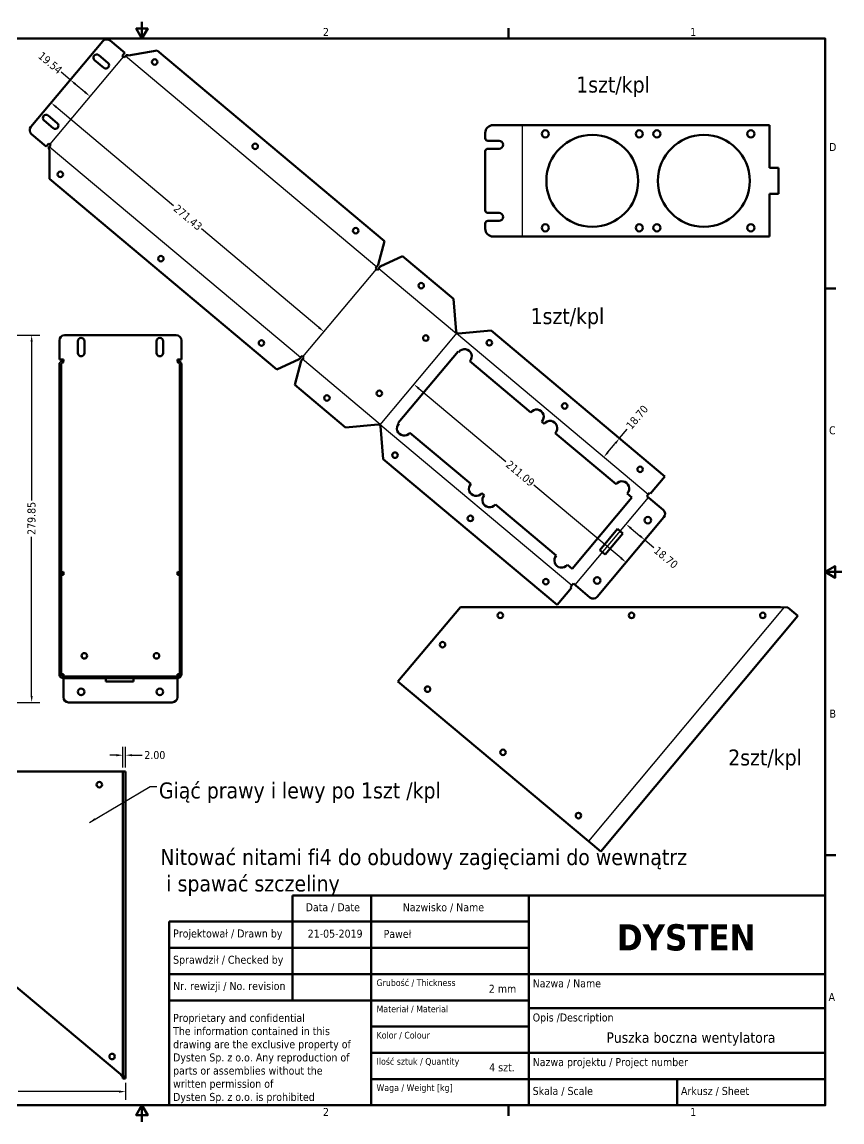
# Model space of a CAD drawing. Header units: millimetres. Extents: x 25 to 1092, y 13 to 851.
# Drawn here: x 467 to 1092, y 13 to 851 of the extents above; entities that cross this region are included whole.
import ezdxf
from ezdxf.enums import TextEntityAlignment as Align

# ---------------------------------------------------------------- set-up
doc = ezdxf.new("R2010")
doc.units = ezdxf.units.MM
doc.header["$LTSCALE"] = 2
for name, color, linetype, lineweight in [('Linia środkowa zgięcia (ANSI)', 7, 'Continuous', 25), ('Obramowanie (ANSI)', 7, 'Continuous', 70), ('Symbol (ANSI)', 7, 'Continuous', 25), ('Tytuł (ANSI)', 7, 'Continuous', 50), ('Ukryty (ANSI)', 7, 'Continuous', 35), ('Widoczne (ANSI)', 7, 'Continuous', 50), ('Wymiar (ANSI)', 7, 'Continuous', 25)]:
    doc.layers.add(name, color=color, linetype=linetype, lineweight=lineweight)
doc.styles.add('Styl tekstu42', font='tahoma.ttf')
doc.styles.add('Tekst notatki (ANSI)', font='tahoma.ttf')
doc.dimstyles.new('Domyślne - mm (ANSI)', dxfattribs={"dimscale": 2, "dimtxt": 3.048, "dimasz": 2.5, "dimexe": 3.175, "dimexo": 1.6002, "dimgap": 0.8, "dimtad": 0, "dimtoh": 1, "dimrnd": 1e-08, "dimzin": 4, "dimdsep": 46, "dimtxsty": 'Tekst notatki (ANSI)', "dimcen": 0.09, "dimdle": 10, "dimclrd": 256, "dimclre": 256, "dimclrt": 256, "dimadec": 1, "dimazin": 1, "dimtfac": 1, "dimtofl": 0, "dimtmove": 0, "dimatfit": 3, "dimfxl": 1, "dimtolj": 1, "dimtzin": 4, "dimlwd": -1, "dimlwe": -1, "dimarcsym": 0})
doc.dimstyles.new('Domyślne - mm (ANSI)$7', dxfattribs={"dimscale": 2, "dimtxt": 3.048, "dimasz": 2.5, "dimexe": 3.175, "dimexo": 1.6002, "dimgap": 0.8, "dimtad": 0, "dimtoh": 1, "dimrnd": 1e-08, "dimzin": 4, "dimdsep": 46, "dimtxsty": 'Tekst notatki (ANSI)', "dimcen": 0.09, "dimdle": 10, "dimclrd": 256, "dimclre": 256, "dimclrt": 256, "dimadec": 1, "dimazin": 1, "dimtfac": 1, "dimtofl": 0, "dimtmove": 0, "dimatfit": 3, "dimfxl": 1, "dimtolj": 1, "dimtzin": 4, "dimlwd": -1, "dimlwe": -1, "dimarcsym": 0})

# ---------------------------------------------------------------- blocks, each defined once
blk = doc.blocks.new('Ramki Default Border')
at = {"layer": 'Obramowanie (ANSI)'}
for p, q in [((419.1, 419.1), (419.1, 423.16)), ((539.75, 323.85), (543.81, 323.85)), ((539.75, 107.95), (543.81, 107.95)), ((419.1, 12.7), (419.1, 8.64))]:
    blk.add_line(p, q, dxfattribs=at)
at = {"layer": 'Obramowanie (ANSI)', "flags": 128}
for points in [[(279.4, 425.45), (279.4, 419.1), (277.2, 422.91), (281.6, 422.91), (279.4, 419.1)], [(19.05, 12.7), (19.05, 419.1), (539.75, 419.1), (539.75, 12.7), (19.05, 12.7)], [(546.1, 215.9), (539.75, 215.9), (543.56, 218.1), (543.56, 213.7), (539.75, 215.9)], [(279.4, 6.35), (279.4, 12.7), (277.2, 8.89), (281.6, 8.89), (279.4, 12.7)]]:
    blk.add_lwpolyline(points, dxfattribs=at)
at = {"layer": 'Obramowanie (ANSI)', "char_height": 3.05, "attachment_point": 7, "style": 'Tekst notatki (ANSI)'}
for s, insert in [('2', (348.33, 420.12)), ('1', (488.26, 420.12)), ('D', (541.17, 376.3)), ('C', (541.17, 268.3)), ('B', (541.36, 160.4)), ('A', (540.99, 52.45)), ('2', (348.33, 8.64)), ('1', (488.26, 8.64))]:
    blk.add_mtext(s, dxfattribs=dict(at, insert=insert))
blk = doc.blocks.new('Tabelki rysunkowe Tabelka new')
at = {"layer": 'Tytuł (ANSI)'}
for p, q in [((529, 115), (326, 115)), ((326, 115), (326, 109)), ((356, 115), (356, 35)), ((416, 115), (416, 35)), ((529, 115), (529, 35)), ((326, 109), (326, 75)), ((279, 35), (279, 105)), ((279, 105), (356, 105)), ((356, 105), (416, 105)), ((356, 95), (279, 95)), ((356, 95), (416, 95)), ((356, 85), (279, 85)), ((356, 85), (416, 85)), ((416, 85), (529, 85)), ((356, 75), (279, 75)), ((356, 75), (416, 75)), ((416, 72), (529, 72)), ((356, 65), (416, 65)), ((356, 55), (416, 55)), ((416, 55), (529, 55)), ((356, 45), (416, 45)), ((416, 45), (529, 45)), ((472.5, 45), (472.5, 35)), ((529, 35), (279, 35))]:
    blk.add_line(p, q, dxfattribs=at)
at = {"layer": 'Tytuł (ANSI)', "style": 'Tekst notatki (ANSI)'}
for s, insert, char_height, attachment_point in [('Data / Date', (331, 112), 3.048, 1), ('Nazwisko / Name', (368, 112), 3.048, 1), ('Projektował / Drawn by', (280.5, 102), 3.048, 1), ('\\fTahoma|b1|i0;\\H10.0000;DYSTEN', (476, 104), 10, 2), ('Sprawdził / Checked by', (280.5, 92), 3.048, 1), ('Nr. rewizji / No. revision', (280.5, 82), 3.048, 1), ('\\fTahoma|b0|i0;\\H2.5400;Grubość / Thickness', (358, 83), 2.54, 1), ('Nazwa / Name', (417.5, 83), 3.048, 1), ('\\fTahoma|b0|i0;\\H2.5400;Materiał / Material', (358, 73), 2.54, 1), ('Opis /Description ', (417.5, 70), 3.048, 1), ('\\fTahoma|b0|i0;\\H2.5400;Kolor / Colour', (358, 63), 2.54, 1), ('\\fTahoma|b0|i0;\\H2.5400;Ilość sztuk / Quantity', (358, 53), 2.54, 1), ('Nazwa projektu / Project number', (417.5, 53), 3.048, 1), ('\\fTahoma|b0|i0;\\H2.5400;Waga / Weight [kg]', (358, 43), 2.54, 1), ('Skala / Scale', (417.5, 42), 3.048, 1), ('Arkusz / Sheet', (474, 42), 3.048, 1)]:
    blk.add_mtext(s, dxfattribs=dict(at, insert=insert, char_height=char_height, attachment_point=attachment_point))
at = {"layer": 'Tytuł (ANSI)', "insert": (280.5, 69.84), "char_height": 3.048, "attachment_point": 1, "line_spacing_factor": 0.987884, "style": 'Tekst notatki (ANSI)'}
blk.add_mtext('Proprietary and confidential\\PThe information contained in this\\Pdrawing are the exclusive property of\\PDysten Sp. z o.o. Any reproduction of\\Pparts or assemblies without the\\Pwritten permission of\\PDysten Sp. z o.o. is prohibited', dxfattribs=at)
at = {"layer": 'Tytuł (ANSI)'}
for tag, p, height, style in [('Data_001', (331.78, 98.89), 3.05, 'Tekst notatki (ANSI)'), ('Projektował_001', (360.69, 98.81), 3.05, 'Tekst notatki (ANSI)'), ('Grubość_materiału_001', (400.78, 77.89), 3.05, 'Tekst notatki (ANSI)'), ('Nazwa_części_001', (445.59, 58.82), 4, 'Styl tekstu42'), ('Ilość_sztuk_001', (400.92, 47.95), 3.05, 'Tekst notatki (ANSI)')]:
    blk.add_attdef(tag, p, '', height=height, dxfattribs=dict(at, style=style))
at = {"layer": 'Tytuł (ANSI)', "style": 'Tekst notatki (ANSI)'}
for tag, p in [('kiedy_sprawdził', (332, 92)), ('Kto_zatwierdził', (361, 92)), ('Nr_części', (465.47, 80.14)), ('Materiał', (371, 69)), ('RAL', (395.29, 61)), ('Nr_projektu', (499.73, 51)), ('Waga', (401, 41))]:
    blk.add_attdef(tag, text='', height=3.05, dxfattribs=at).set_placement(p, align=Align.TOP_LEFT)
blk = doc.blocks.new('*D8')
at = {"layer": 'Defpoints', "color": 0, "transparency": 16777216}
for p in [(504.17, 806.83), (519.14, 794.27), (519.14, 794.27)]:
    blk.add_point(p, dxfattribs=at)
at = {"layer": 'Wymiar (ANSI)', "transparency": 16777216}
for p, q in [((504.17, 806.83), (497.3, 812.6)), ((515.31, 797.48), (508, 803.61))]:
    blk.add_line(p, q, dxfattribs=at)
for points in [[(508.54, 804.25), (507.47, 802.98), (504.17, 806.83)], [(515.85, 798.12), (514.78, 796.84), (519.14, 794.27)]]:
    blk.add_solid(points, dxfattribs=at)
at = {"layer": 'Wymiar (ANSI)', "transparency": 16777216, "insert": (483.01, 828.73), "char_height": 6.096, "attachment_point": 1, "rotation": 320, "style": 'Tekst notatki (ANSI)'}
blk.add_mtext('\\A1;19.54', dxfattribs=at)
blk = doc.blocks.new('*D9')
at = {"layer": 'Defpoints', "color": 0, "transparency": 16777216}
for p in [(489.52, 789.36), (697.45, 614.89), (697.45, 614.89)]:
    blk.add_point(p, dxfattribs=at)
at = {"layer": 'Wymiar (ANSI)', "transparency": 16777216}
for p, q in [((493.35, 786.15), (582.87, 711.03)), ((693.62, 618.1), (604.09, 693.22))]:
    blk.add_line(p, q, dxfattribs=at)
for points in [[(493.88, 786.79), (492.81, 785.51), (489.52, 789.36)], [(694.15, 618.74), (693.08, 617.47), (697.45, 614.89)]]:
    blk.add_solid(points, dxfattribs=at)
at = {"layer": 'Wymiar (ANSI)', "transparency": 16777216, "insert": (586.14, 712.43), "char_height": 6.096, "attachment_point": 1, "rotation": 320, "style": 'Tekst notatki (ANSI)'}
blk.add_mtext('\\A1;271.43', dxfattribs=at)
blk = doc.blocks.new('*D10')
at = {"layer": 'Defpoints', "color": 0, "transparency": 16777216}
for p in [(927.66, 468.22), (927.66, 468.22), (941.99, 456.21)]:
    blk.add_point(p, dxfattribs=at)
at = {"layer": 'Wymiar (ANSI)', "transparency": 16777216}
for p, q in [((931.5, 465.01), (938.16, 459.42)), ((941.99, 456.21), (948.91, 450.4))]:
    blk.add_line(p, q, dxfattribs=at)
for points in [[(932.03, 465.65), (930.96, 464.37), (927.66, 468.22)], [(938.69, 460.06), (937.62, 458.78), (941.99, 456.21)]]:
    blk.add_solid(points, dxfattribs=at)
at = {"layer": 'Wymiar (ANSI)', "transparency": 16777216, "insert": (952.18, 451.81), "char_height": 6.096, "attachment_point": 1, "rotation": 320, "style": 'Tekst notatki (ANSI)'}
blk.add_mtext('\\A1;18.70', dxfattribs=at)
blk = doc.blocks.new('*D11')
at = {"layer": 'Defpoints', "color": 0, "transparency": 16777216}
for p in [(765.95, 574.81), (765.95, 574.81), (927.66, 439.13)]:
    blk.add_point(p, dxfattribs=at)
at = {"layer": 'Wymiar (ANSI)', "transparency": 16777216}
for p, q in [((769.78, 571.6), (836.15, 515.92)), ((923.83, 442.34), (857.46, 498.03))]:
    blk.add_line(p, q, dxfattribs=at)
for points in [[(770.32, 572.24), (769.25, 570.96), (765.95, 574.81)], [(924.36, 442.98), (923.29, 441.7), (927.66, 439.13)]]:
    blk.add_solid(points, dxfattribs=at)
at = {"layer": 'Wymiar (ANSI)', "transparency": 16777216, "insert": (839.41, 517.32), "char_height": 6.096, "attachment_point": 1, "rotation": 320, "style": 'Tekst notatki (ANSI)'}
blk.add_mtext('\\A1;211.09', dxfattribs=at)
blk = doc.blocks.new('*D12')
at = {"layer": 'Defpoints', "color": 0, "transparency": 16777216}
for p in [(922.69, 533.66), (910.67, 519.34), (910.67, 519.34)]:
    blk.add_point(p, dxfattribs=at)
at = {"layer": 'Wymiar (ANSI)', "transparency": 16777216}
for p, q in [((922.69, 533.66), (928.5, 540.58)), ((913.88, 523.17), (919.47, 529.83))]:
    blk.add_line(p, q, dxfattribs=at)
for points in [[(918.84, 530.36), (920.11, 529.29), (922.69, 533.66)], [(913.25, 523.7), (914.52, 522.63), (910.67, 519.34)]]:
    blk.add_solid(points, dxfattribs=at)
at = {"layer": 'Wymiar (ANSI)', "transparency": 16777216, "insert": (927.08, 543.85), "char_height": 6.096, "attachment_point": 1, "rotation": 50, "style": 'Tekst notatki (ANSI)'}
blk.add_mtext('\\A1;18.70', dxfattribs=at)
blk = doc.blocks.new('*D17')
at = {"layer": 'Defpoints', "color": 0, "transparency": 16777216}
for p in [(431.47, 612.27), (474.72, 612.27), (431.85, 332.43)]:
    blk.add_point(p, dxfattribs=at)
at = {"layer": 'Wymiar (ANSI)', "transparency": 16777216}
for p, q in [((434.67, 612.27), (481.07, 612.27)), ((474.72, 607.27), (474.72, 486.22)), ((474.72, 337.43), (474.72, 458.48)), ((435.05, 332.43), (481.07, 332.43))]:
    blk.add_line(p, q, dxfattribs=at)
for points in [[(473.88, 607.27), (475.55, 607.27), (474.72, 612.27)], [(473.88, 337.43), (475.55, 337.43), (474.72, 332.43)]]:
    blk.add_solid(points, dxfattribs=at)
at = {"layer": 'Wymiar (ANSI)', "transparency": 16777216, "insert": (471.53, 460.08), "char_height": 6.096, "attachment_point": 1, "rotation": 90, "style": 'Tekst notatki (ANSI)'}
blk.add_mtext('\\A1;279.85', dxfattribs=at)
blk = doc.blocks.new('*D19')
at = {"layer": 'Defpoints', "color": 0, "transparency": 16777216}
for p in [(355.3, 205.73), (546.3, 45.73), (546.3, 35.86)]:
    blk.add_point(p, dxfattribs=at)
at = {"layer": 'Wymiar (ANSI)', "transparency": 16777216}
for p, q in [((355.3, 202.53), (355.3, 29.51)), ((546.3, 42.53), (546.3, 29.51)), ((360.3, 35.86), (437.12, 35.86)), ((541.3, 35.86), (464.48, 35.86))]:
    blk.add_line(p, q, dxfattribs=at)
for points in [[(360.3, 36.69), (360.3, 35.02), (355.3, 35.86)], [(541.3, 36.69), (541.3, 35.02), (546.3, 35.86)]]:
    blk.add_solid(points, dxfattribs=at)
at = {"layer": 'Wymiar (ANSI)', "transparency": 16777216, "insert": (438.72, 39.03), "char_height": 6.096, "attachment_point": 1, "style": 'Tekst notatki (ANSI)'}
blk.add_mtext('\\A1;191.00', dxfattribs=at)
blk = doc.blocks.new('*D20')
at = {"layer": 'Defpoints', "color": 0, "transparency": 16777216}
for p in [(544.3, 292.2), (544.3, 279.73), (546.3, 279.73)]:
    blk.add_point(p, dxfattribs=at)
at = {"layer": 'Wymiar (ANSI)', "transparency": 16777216}
for p, q in [((544.3, 282.93), (544.3, 298.55)), ((546.3, 282.93), (546.3, 298.55)), ((539.3, 292.2), (534.3, 292.2)), ((551.3, 292.2), (558.96, 292.2))]:
    blk.add_line(p, q, dxfattribs=at)
for points in [[(539.3, 293.03), (539.3, 291.36), (544.3, 292.2)], [(551.3, 293.03), (551.3, 291.36), (546.3, 292.2)]]:
    blk.add_solid(points, dxfattribs=at)
at = {"layer": 'Wymiar (ANSI)', "transparency": 16777216, "insert": (560.56, 295.37), "char_height": 6.096, "attachment_point": 1, "style": 'Tekst notatki (ANSI)'}
blk.add_mtext('\\A1;2.00', dxfattribs=at)

msp = doc.modelspace()

# ---------------------------------------------------------------- linework, layer by layer
at = {"layer": 'Linia środkowa zgięcia (ANSI)'}
for p, q in [((544.446, 824.419), (488.524, 757.773)), ((546.259, 825.113), (737.75, 664.433)), ((848.67, 687.368), (848.67, 772.368)), ((679.647, 595.188), (488.155, 755.868)), ((681.48, 595.864), (737.403, 662.509)), ((739.236, 663.185), (798.429, 613.517)), ((798.783, 613.939), (739.971, 543.85)), ((944.511, 490.94), (798.429, 613.517)), ((740.325, 544.272), (681.133, 593.94)), ((740.325, 544.272), (886.407, 421.695)), ((888.797, 421.904), (944.72, 488.55)), ((1048.141, 404.891), (898.952, 226.797))]:
    msp.add_line(p, q, dxfattribs=at)
at = {"layer": 'Ukryty (ANSI)'}
for p, q in [((497.359, 589.226), (495.859, 589.226)), ((497.359, 589.226), (497.359, 429.564)), ((498.859, 592.525), (498.859, 591.72)), ((498.859, 591.343), (498.859, 591.72)), ((585.859, 592.525), (585.859, 591.72)), ((585.859, 591.72), (585.859, 591.343)), ((588.859, 589.226), (587.359, 589.226)), ((587.359, 429.564), (587.359, 589.226)), ((497.359, 572.576), (495.859, 572.576)), ((588.859, 572.576), (587.359, 572.576)), ((497.359, 568.376), (495.859, 568.376)), ((495.859, 567.034), (497.359, 567.034)), ((588.859, 568.376), (587.359, 568.376)), ((587.359, 567.034), (588.859, 567.034)), ((497.359, 508.298), (495.859, 508.298)), ((497.359, 504.098), (495.859, 504.098)), ((588.859, 508.298), (587.359, 508.298)), ((588.859, 504.098), (587.359, 504.098)), ((497.359, 444.019), (495.859, 444.019)), ((497.359, 439.819), (495.859, 439.819)), ((588.859, 444.019), (587.359, 444.019)), ((588.859, 439.819), (587.359, 439.819)), ((495.859, 429.473), (497.359, 429.473)), ((497.359, 429.473), (497.359, 429.51)), ((497.359, 429.473), (497.359, 353.998)), ((587.359, 429.473), (587.359, 429.51)), ((588.859, 429.473), (587.359, 429.473)), ((587.359, 353.998), (587.359, 429.473)), ((495.859, 421.636), (497.359, 421.636)), ((495.859, 421.546), (497.359, 421.546)), ((588.859, 421.636), (587.359, 421.636)), ((588.859, 421.546), (587.359, 421.546)), ((497.359, 398.372), (495.859, 398.372)), ((497.359, 394.172), (495.859, 394.172)), ((588.859, 398.372), (587.359, 398.372)), ((588.859, 394.172), (587.359, 394.172)), ((495.859, 370.998), (497.359, 370.998)), ((495.859, 370.927), (497.359, 370.927)), ((588.859, 370.998), (587.359, 370.998)), ((588.859, 370.927), (587.359, 370.927)), ((497.359, 365.027), (495.859, 365.027)), ((497.359, 360.827), (495.859, 360.827)), ((588.859, 365.027), (587.359, 365.027)), ((588.859, 360.827), (587.359, 360.827)), ((495.859, 353.998), (497.359, 353.998)), ((497.359, 353.998), (497.359, 353.951)), ((498.859, 352.427), (585.859, 352.427)), ((501.059, 352.427), (501.059, 350.927)), ((506.859, 350.927), (506.859, 352.427)), ((531.359, 352.427), (531.359, 350.927)), ((552.359, 350.927), (552.359, 352.427)), ((577.859, 350.927), (577.859, 352.427)), ((583.659, 352.427), (583.659, 350.927)), ((587.359, 353.998), (587.359, 353.951)), ((588.859, 353.998), (587.359, 353.998))]:
    msp.add_line(p, q, dxfattribs=at)
for points in [[(546.418, 824.979), (545.974, 824.653), (545.566, 824.208), (545.207, 823.781)], [(489.285, 757.135), (488.927, 756.708), (488.559, 756.228), (488.315, 755.734)]]:
    msp.add_open_spline(points, degree=3, dxfattribs=at)
for points, knots in [([(548.541, 825.413), (548.103, 825.588), (547.566, 825.575), (547.002, 825.323), (546.793, 825.23), (546.603, 825.115), (546.418, 824.979)], [1.05775608, 1.05775608, 1.05775608, 1.05775608, 1.18813187, 1.18813187, 1.18813187, 1.23647691, 1.23647691, 1.23647691, 1.23647691]), ([(488.315, 755.734), (488.11, 755.32), (487.994, 754.855), (488.004, 754.463), (488.013, 754.135), (488.101, 753.819), (488.256, 753.569)], [1.46875649, 1.46875649, 1.46875649, 1.46875649, 1.56612428, 1.56612428, 1.56612428, 1.64747732, 1.64747732, 1.64747732, 1.64747732]), ([(498.859, 591.343), (498.631, 591.343), (498.392, 591.293), (497.974, 591.088), (497.795, 590.929), (497.551, 590.562), (497.464, 590.317), (497.379, 589.888), (497.365, 589.656), (497.36, 589.37), (497.359, 589.296), (497.359, 589.226)], [1.3526167, 1.3526167, 1.3526167, 1.3526167, 1.42114765, 1.42114765, 1.48967861, 1.48967861, 1.55465854, 1.55465854, 1.62271471, 1.62271471, 1.64747732, 1.64747732, 1.64747732, 1.64747732]), ([(587.359, 589.226), (587.359, 589.296), (587.359, 589.37), (587.353, 589.656), (587.339, 589.888), (587.254, 590.317), (587.167, 590.562), (586.923, 590.929), (586.745, 591.088), (586.327, 591.293), (586.088, 591.343), (585.859, 591.343)], [1.05775608, 1.05775608, 1.05775608, 1.05775608, 1.08251869, 1.08251869, 1.15057486, 1.15057486, 1.2155548, 1.2155548, 1.28408575, 1.28408575, 1.3526167, 1.3526167, 1.3526167, 1.3526167]), ([(497.359, 429.473), (497.359, 429.487), (497.771, 429.502), (498.344, 429.516), (498.509, 429.52), (498.684, 429.524), (498.859, 429.528)], [-1, -1, -1, -1, -0.2229997, -0.2229997, -0.2229997, 0, 0, 0, 0]), ([(587.359, 429.473), (587.359, 429.487), (586.947, 429.502), (586.374, 429.516), (586.209, 429.52), (586.034, 429.524), (585.859, 429.528)], [-1, -1, -1, -1, -0.2229997, -0.2229997, -0.2229997, 0, 0, 0, 0]), ([(497.359, 353.998), (497.359, 353.979), (497.771, 353.961), (498.344, 353.943), (498.509, 353.938), (498.684, 353.932), (498.859, 353.927)], [-1, -1, -1, -1, -0.2229997, -0.2229997, -0.2229997, 0, 0, 0, 0]), ([(587.359, 353.998), (587.359, 353.979), (586.947, 353.961), (586.374, 353.943), (586.209, 353.938), (586.034, 353.932), (585.859, 353.927)], [-1, -1, -1, -1, -0.2229997, -0.2229997, -0.2229997, 0, 0, 0, 0]), ([(542.304, 49.084), (543.578, 48.405), (544.834, 47.726), (545.57, 47.047), (546.044, 46.609), (546.304, 46.171), (546.304, 45.733)], [0, 0, 0, 0, 0.9551001, 0.9551001, 0.9551001, 1.5707963, 1.5707963, 1.5707963, 1.5707963])]:
    msp.add_open_spline(points, degree=3, knots=knots, dxfattribs=at)
at = {"layer": 'Widoczne (ANSI)'}
for p, q in [((474.195, 771.102), (528.832, 836.216)), ((534.467, 836.709), (545.653, 827.323)), ((529.609, 815.982), (522.715, 821.767)), ((525.929, 825.598), (532.823, 819.813)), ((543.724, 825.025), (545.653, 827.323)), ((545.168, 823.814), (543.724, 825.025)), ((545.168, 823.814), (546.367, 825.242)), ((570.396, 829.266), (548.541, 825.413)), ((743.674, 683.868), (570.396, 829.266)), ((487.362, 779.635), (494.256, 773.85)), ((491.042, 770.02), (484.148, 775.805)), ((1036.932, 772.368), (826.409, 772.368)), ((1036.932, 739.868), (1036.932, 772.368)), ((485.873, 756.081), (474.688, 765.467)), ((820.409, 766.368), (820.409, 762.368)), ((485.873, 756.081), (487.802, 758.379)), ((487.802, 758.379), (489.246, 757.168)), ((489.246, 757.168), (488.047, 755.739)), ((822.409, 760.368), (830.909, 760.368)), ((488.256, 753.569), (488.256, 731.377)), ((820.409, 752.368), (820.409, 707.368)), ((830.909, 754.368), (822.409, 754.368)), ((1043.932, 739.868), (1036.932, 739.868)), ((1043.932, 719.868), (1043.932, 739.868)), ((661.535, 585.978), (488.256, 731.377)), ((1036.932, 687.368), (1036.932, 719.868)), ((1036.932, 719.868), (1043.932, 719.868)), ((822.409, 705.368), (830.909, 705.368)), ((820.409, 697.368), (820.409, 693.368)), ((830.909, 699.368), (822.409, 699.368)), ((826.409, 687.368), (1036.932, 687.368)), ((738.82, 665.75), (743.674, 683.868)), ((740.348, 664.467), (757.348, 672.394)), ((757.348, 672.394), (796.07, 639.903)), ((736.681, 663.115), (738.82, 665.75)), ((736.681, 663.115), (738.125, 661.904)), ((738.125, 661.904), (740.348, 664.467)), ((798.252, 614.957), (796.07, 639.903)), ((499.859, 612.275), (584.859, 612.275)), ((799.878, 613.594), (824.823, 615.776)), ((824.823, 615.776), (957.295, 504.619)), ((495.859, 593.674), (495.859, 608.275)), ((509.859, 598.674), (509.859, 607.674)), ((514.859, 607.674), (514.859, 598.674)), ((569.859, 598.674), (569.859, 607.674)), ((574.859, 607.674), (574.859, 598.674)), ((588.859, 608.275), (588.859, 593.674)), ((680.758, 596.469), (678.535, 593.906)), ((682.202, 595.258), (680.064, 592.623)), ((682.202, 595.258), (680.758, 596.469)), ((753.986, 545.467), (799.624, 599.857)), ((799.624, 599.857), (800.166, 599.401)), ((495.859, 593.674), (498.859, 593.674)), ((495.859, 429.564), (495.859, 589.226)), ((498.859, 593.674), (498.859, 592.525)), ((585.859, 592.525), (585.859, 593.674)), ((585.859, 593.674), (588.859, 593.674)), ((588.859, 589.226), (588.859, 429.564)), ((678.535, 593.906), (661.535, 585.978)), ((680.064, 592.623), (675.209, 574.505)), ((808.58, 592.341), (855.015, 553.378)), ((713.931, 542.013), (675.209, 574.505)), ((754.528, 545.012), (753.986, 545.467)), ((863.429, 546.318), (865.28, 544.764)), ((738.876, 544.196), (713.931, 542.013)), ((740.501, 542.832), (742.684, 517.887)), ((809.377, 498.989), (762.942, 537.952)), ((873.694, 537.704), (920.129, 498.741)), ((742.684, 517.887), (875.155, 406.73)), ((946.367, 491.597), (957.295, 504.619)), ((819.642, 490.375), (817.791, 491.928)), ((932.15, 488.654), (886.512, 434.265)), ((928.543, 491.681), (932.15, 488.654)), ((943.42, 489.64), (945.601, 492.239)), ((943.42, 489.64), (955.978, 479.103)), ((945.601, 492.239), (946.367, 491.597)), ((874.491, 444.352), (828.056, 483.315)), ((956.471, 473.468), (905.691, 412.95)), ((907.622, 448.534), (921.121, 464.621)), ((925.252, 461.154), (911.753, 445.067)), ((921.121, 464.621), (925.252, 461.154)), ((911.753, 445.067), (907.622, 448.534)), ((886.512, 434.265), (882.905, 437.292)), ((495.859, 429.564), (495.859, 429.473)), ((495.859, 429.564), (497.359, 429.564)), ((495.859, 353.998), (495.859, 429.473)), ((497.359, 429.51), (497.359, 429.564)), ((498.859, 431.826), (498.859, 429.528)), ((585.859, 429.528), (585.859, 431.826)), ((587.359, 429.51), (587.359, 429.564)), ((588.859, 429.564), (587.359, 429.564)), ((588.859, 429.564), (588.859, 429.473)), ((588.859, 429.473), (588.859, 353.998)), ((875.155, 406.73), (886.083, 419.753)), ((885.317, 420.395), (887.498, 422.994)), ((886.083, 419.753), (885.317, 420.395)), ((900.055, 412.457), (887.498, 422.994)), ((753.869, 348.332), (801.389, 405.059)), ((1045.331, 405.059), (801.389, 405.059)), ((1045.331, 405.059), (1050.951, 404.723)), ((1050.951, 404.723), (1058.616, 398.301)), ((1058.616, 398.301), (908.352, 218.923)), ((495.859, 353.927), (495.859, 353.998)), ((495.859, 353.927), (497.359, 353.927)), ((497.359, 353.951), (497.359, 353.927)), ((498.859, 353.927), (498.859, 352.427)), ((498.859, 352.427), (498.859, 351.329)), ((585.859, 352.427), (585.859, 353.927)), ((585.859, 351.329), (585.859, 352.427)), ((587.359, 353.951), (587.359, 353.927)), ((588.859, 353.927), (587.359, 353.927)), ((588.859, 353.927), (588.859, 353.998)), ((498.859, 351.329), (498.859, 350.927)), ((585.859, 350.927), (498.859, 350.927)), ((498.859, 349.427), (498.859, 350.927)), ((498.859, 336.427), (498.859, 349.427)), ((531.359, 349.427), (531.359, 350.927)), ((531.359, 348.427), (531.359, 349.427)), ((552.359, 348.427), (531.359, 348.427)), ((552.359, 350.927), (552.359, 349.427)), ((552.359, 349.427), (552.359, 348.427)), ((585.859, 350.927), (585.859, 351.329)), ((585.859, 350.927), (585.859, 349.427)), ((585.859, 349.427), (585.859, 336.427)), ((908.352, 218.923), (753.869, 348.332)), ((581.859, 332.427), (502.859, 332.427)), ((355.304, 279.733), (542.304, 279.733)), ((544.304, 279.733), (542.304, 279.733)), ((544.304, 279.733), (546.304, 279.733)), ((544.304, 45.733), (544.304, 279.733)), ((546.304, 45.733), (546.304, 279.733)), ((355.304, 205.733), (542.304, 49.084)), ((544.304, 45.733), (546.304, 45.733))]:
    msp.add_line(p, q, dxfattribs=at)
for centre, radius in [((568.455, 820.451), 2.1), ((866.132, 765.668), 2.7), ((901.932, 729.868), 35), ((937.732, 765.668), 2.7), ((951.132, 765.668), 2.7), ((986.932, 729.868), 35), ((1022.732, 765.668), 2.7), ((645.059, 756.173), 2.1), ((496.6, 734.818), 2.1), ((866.132, 694.068), 2.7), ((937.732, 694.068), 2.7), ((951.132, 694.068), 2.7), ((1022.732, 694.068), 2.7), ((721.664, 691.894), 2.1), ((573.205, 670.54), 2.1), ((771.567, 650.02), 2.1), ((775.029, 610.05), 2.1), ((649.809, 606.261), 2.1), ((823.457, 606.479), 2.1), ((739.676, 567.918), 2.1), ((699.712, 564.387), 2.1), ((880.91, 558.27), 2.1), ((751.602, 520.847), 2.1), ((938.363, 510.061), 2.1), ((809.056, 472.637), 2.1), ((944.236, 471.333), 2.5), ((905.669, 425.37), 2.5), ((866.509, 424.428), 2.1), ((831.832, 398.733), 2.1), ((931.832, 398.733), 2.1), ((1031.832, 398.733), 2.1), ((787.839, 376.426), 2.1), ((514.859, 367.927), 2.1), ((569.859, 367.927), 2.1), ((776.389, 342.513), 2.1), ((512.359, 340.427), 2.5), ((572.359, 340.427), 2.5), ((833.882, 294.351), 2.1), ((526.304, 269.733), 2.1), ((891.375, 246.19), 2.1), ((536.019, 62.602), 2.1)]:
    msp.add_circle(centre, radius, dxfattribs=at)
for centre, radius, start, end in [((531.896, 833.644), 4, 50, 140), ((524.322, 823.683), 2.5, 50, 230), ((531.216, 817.897), 2.5, 230, 50), ((485.755, 777.72), 2.5, 50, 230), ((492.649, 771.935), 2.5, 230, 50), ((826.409, 766.368), 6, 90, 180), ((477.259, 768.531), 4, 140, 230), ((822.409, 762.368), 2, 180, 270), ((830.909, 757.368), 3, 270, 90), ((822.409, 752.368), 2, 90, 180), ((822.409, 707.368), 2, 180, 270), ((830.909, 702.368), 3, 270, 90), ((822.409, 697.368), 2, 90, 180), ((826.409, 693.368), 6, 180, 270), ((499.859, 608.275), 4, 90, 180), ((584.859, 608.275), 4, 0, 90), ((799.747, 615.088), 1.5, 185, 275), ((512.359, 607.674), 2.5, 0, 180), ((572.359, 607.674), 2.5, 0, 180), ((512.359, 598.674), 2.5, 180, 0), ((572.359, 598.674), 2.5, 180, 0), ((804.566, 596.101), 5.5, 316.873224, 143.126776), ((859.415, 550.078), 5.5, 316.873224, 143.126776), ((758.543, 541.252), 5.5, 136.873224, 323.126776), ((869.68, 541.464), 5.5, 316.873224, 143.126776), ((739.007, 542.701), 1.5, 5, 95), ((813.391, 495.229), 5.5, 136.873224, 323.126776), ((924.529, 495.441), 5.5, 316.873224, 143.126776), ((823.656, 486.615), 5.5, 136.873224, 323.126776), ((953.407, 476.039), 4, 320, 50), ((878.505, 440.592), 5.5, 136.873224, 323.126776), ((902.627, 415.522), 4, 230, 320), ((502.859, 336.427), 4, 180, 270), ((581.859, 336.427), 4, 270, 0)]:
    msp.add_arc(centre, radius, start, end, dxfattribs=at)
for centre, major_axis, start_param, end_param in [((498.859, 590.226), (-3, 0), 4.712389, 5.5755875), ((585.859, 590.226), (3, 0), 0.7075978, 1.5707963)]:
    msp.add_ellipse(centre, major_axis=major_axis, ratio=0.7660444, start_param=start_param, end_param=end_param, dxfattribs=at)
for points, knots in [([(546.367, 825.242), (546.555, 825.466), (546.837, 825.66), (547.167, 825.719), (547.461, 825.772), (547.816, 825.73), (548.152, 825.601), (548.281, 825.552), (548.414, 825.488), (548.541, 825.413)], [-0.88207344, -0.88207344, -0.88207344, -0.88207344, -0.76032048, -0.76032048, -0.76032048, -0.65221701, -0.65221701, -0.65221701, -0.61079437, -0.61079437, -0.61079437, -0.61079437]), ([(488.256, 753.569), (487.943, 753.933), (487.753, 754.353), (487.721, 754.745), (487.692, 755.098), (487.802, 755.412), (487.981, 755.655), (488.003, 755.685), (488.025, 755.712), (488.047, 755.739)], [0.61079437, 0.61079437, 0.61079437, 0.61079437, 0.74584523, 0.74584523, 0.74584523, 0.86746747, 0.86746747, 0.86746747, 0.88207344, 0.88207344, 0.88207344, 0.88207344]), ([(495.859, 589.226), (495.859, 589.25), (495.859, 589.274), (495.86, 589.449), (495.861, 589.615), (495.875, 589.934), (495.887, 590.113), (495.936, 590.473), (495.974, 590.652), (496.074, 590.982), (496.148, 591.156), (496.335, 591.466), (496.449, 591.601), (496.571, 591.712), (496.575, 591.716), (496.579, 591.72)], [0.61079437, 0.61079437, 0.61079437, 0.61079437, 0.6189893, 0.6189893, 0.66983785, 0.66983785, 0.72036429, 0.72036429, 0.77089073, 0.77089073, 0.82546708, 0.82546708, 0.88004344, 0.88004344, 0.88207344, 0.88207344, 0.88207344, 0.88207344]), ([(588.139, 591.72), (588.143, 591.716), (588.148, 591.712), (588.269, 591.601), (588.383, 591.466), (588.57, 591.156), (588.644, 590.982), (588.745, 590.652), (588.782, 590.473), (588.831, 590.113), (588.844, 589.934), (588.857, 589.615), (588.859, 589.449), (588.859, 589.274), (588.859, 589.25), (588.859, 589.226)], [-0.88207344, -0.88207344, -0.88207344, -0.88207344, -0.88004344, -0.88004344, -0.82546708, -0.82546708, -0.77089073, -0.77089073, -0.72036429, -0.72036429, -0.66983785, -0.66983785, -0.6189893, -0.6189893, -0.61079437, -0.61079437, -0.61079437, -0.61079437]), ([(498.859, 431.826), (497.833, 431.834), (496.825, 431.406), (496.293, 430.742), (496.011, 430.389), (495.859, 429.977), (495.859, 429.564)], [0, 0, 0, 0, 0.6533768, 0.6533768, 0.6533768, 1, 1, 1, 1]), ([(498.859, 429.528), (497.833, 429.516), (496.825, 429.504), (496.293, 429.492), (496.011, 429.486), (495.859, 429.479), (495.859, 429.473)], [0, 0, 0, 0, 0.6533768, 0.6533768, 0.6533768, 1, 1, 1, 1]), ([(497.359, 429.564), (497.359, 430.022), (497.771, 430.464), (498.344, 430.615), (498.509, 430.659), (498.684, 430.68), (498.859, 430.677)], [-1, -1, -1, -1, -0.22299966, -0.22299966, -0.22299966, 0, 0, 0, 0]), ([(585.859, 431.826), (586.885, 431.834), (587.894, 431.406), (588.425, 430.742), (588.707, 430.389), (588.859, 429.977), (588.859, 429.564)], [0, 0, 0, 0, 0.6533768, 0.6533768, 0.6533768, 1, 1, 1, 1]), ([(587.359, 429.564), (587.359, 430.022), (586.947, 430.464), (586.374, 430.615), (586.209, 430.659), (586.034, 430.68), (585.859, 430.677)], [-1, -1, -1, -1, -0.2229997, -0.2229997, -0.2229997, 0, 0, 0, 0]), ([(585.859, 429.528), (586.885, 429.516), (587.894, 429.504), (588.425, 429.492), (588.707, 429.486), (588.859, 429.479), (588.859, 429.473)], [0, 0, 0, 0, 0.6533768, 0.6533768, 0.6533768, 1, 1, 1, 1]), ([(498.859, 353.927), (497.833, 353.942), (496.825, 353.958), (496.293, 353.973), (496.011, 353.981), (495.859, 353.99), (495.859, 353.998)], [0, 0, 0, 0, 0.6533768, 0.6533768, 0.6533768, 1, 1, 1, 1]), ([(497.359, 351.329), (496.924, 351.58), (496.553, 351.943), (496.293, 352.373), (496.011, 352.839), (495.859, 353.383), (495.859, 353.927)], [0.33333333, 0.33333333, 0.33333333, 0.33333333, 0.6533768, 0.6533768, 0.6533768, 1, 1, 1, 1]), ([(497.359, 353.927), (497.359, 353.317), (497.771, 352.728), (498.344, 352.518), (498.509, 352.458), (498.684, 352.427), (498.859, 352.427)], [-1, -1, -1, -1, -0.2229997, -0.2229997, -0.2229997, 0, 0, 0, 0]), ([(585.859, 353.927), (586.885, 353.942), (587.894, 353.958), (588.425, 353.973), (588.707, 353.981), (588.859, 353.99), (588.859, 353.998)], [0, 0, 0, 0, 0.6533768, 0.6533768, 0.6533768, 1, 1, 1, 1]), ([(587.359, 353.927), (587.359, 353.317), (586.947, 352.728), (586.374, 352.518), (586.209, 352.458), (586.034, 352.427), (585.859, 352.427)], [-1, -1, -1, -1, -0.2229997, -0.2229997, -0.2229997, 0, 0, 0, 0]), ([(587.359, 351.329), (587.794, 351.58), (588.165, 351.943), (588.425, 352.373), (588.707, 352.839), (588.859, 353.383), (588.859, 353.927)], [0.33333333, 0.33333333, 0.33333333, 0.33333333, 0.6533768, 0.6533768, 0.6533768, 1, 1, 1, 1]), ([(542.304, 49.084), (543.061, 48.276), (543.799, 47.469), (544.118, 46.661), (544.24, 46.352), (544.304, 46.043), (544.304, 45.733)], [0, 0, 0, 0, 1.1358119, 1.1358119, 1.1358119, 1.5707963, 1.5707963, 1.5707963, 1.5707963])]:
    msp.add_open_spline(points, degree=3, knots=knots, dxfattribs=at)
for points in [[(498.859, 350.927), (498.336, 350.927), (497.812, 351.067), (497.359, 351.329)], [(585.859, 350.927), (586.383, 350.927), (586.906, 351.067), (587.359, 351.329)]]:
    msp.add_open_spline(points, degree=3, dxfattribs=at)

# ---------------------------------------------------------------- block references
at = {"xscale": 2, "yscale": 2, "zscale": 2}
msp.add_blockref('Ramki Default Border', (0, 0), dxfattribs=at)
msp.add_blockref('Tabelki rysunkowe Tabelka new', (21.5, -44.6), dxfattribs=at).add_auto_attribs({'Projektował_001': 'Paweł', 'Data_001': '21-05-2019', 'Grubość_materiału_001': '2 mm', 'Ilość_sztuk_001': '4 szt.', 'Nazwa_części_001': 'Puszka boczna wentylatora'})

# ---------------------------------------------------------------- texts
at = {"layer": 'Symbol (ANSI)', "char_height": 12.2, "attachment_point": 1, "style": 'Tekst notatki (ANSI)'}
for s, insert, width in [('\\fTahoma|b0|i0;\\H12.2000;1szt/kpl', (889.643, 809.346), 57.58914), ('\\fTahoma|b0|i0;\\H12.2000;1szt/kpl', (854.889, 632.874), 57.58914), ('\\fTahoma|b0|i0;\\H12.2000;2szt/kpl', (1005.482, 296.559), 57.58914), ('\\fTahoma|b0|i0;\\H12.2000;Giąć prawy i lewy po 1szt /kpl', (571.715, 271.444), 221.23129)]:
    msp.add_mtext(s, dxfattribs=dict(at, insert=insert, width=width))
at = {"layer": 'Symbol (ANSI)', "insert": (572.774, 220.658), "char_height": 12.2, "width": 410.48946, "attachment_point": 1, "line_spacing_factor": 0.987884, "style": 'Tekst notatki (ANSI)'}
msp.add_mtext('\\fTahoma|b0|i0;\\H12.2000;Nitować nitami fi4 do obudowy zagięciami do wewnątrz\\P\\fTahoma|b0|i0;\\H12.2000; i spawać szczeliny', dxfattribs=at)

# ---------------------------------------------------------------- dimensions: what is measured, and where the dimension line sits
at = {"layer": 'Wymiar (ANSI)'}
for base, p1, p2, angle, override, picture, middle in [((519.144, 794.266), (504.173, 806.828), (519.144, 794.266), 320, {"dimgap": 0.8, "dimtoh": 0, "dimdec": 2, "dimse1": 1, "dimse2": 1, "dimtol": 0, "dimlim": 0, "dimtp": 0, "dimtm": 0, "dimtdec": 2, "dimatfit": 2}, '*D8', (488.525, 819.959)), ((697.445, 614.89), (489.517, 789.362), (697.445, 614.89), 320, {"dimgap": 0.8, "dimtoh": 0, "dimdec": 2, "dimse1": 1, "dimse2": 1, "dimtol": 0, "dimlim": 0, "dimtp": 0, "dimtm": 0, "dimtdec": 2, "dimatfit": 1}, '*D9', (593.481, 702.126)), ((474.716, 612.275), (431.845, 332.427), (431.466, 612.275), 90, {"dimgap": 0.8, "dimtoh": 0, "dimdec": 2, "dimtol": 0, "dimlim": 0, "dimtp": 0, "dimtm": 0, "dimtdec": 2, "dimatfit": 1}, '*D17', (474.716, 472.351)), ((765.953, 574.815), (927.657, 439.129), (765.953, 574.815), 140, {"dimgap": 0.8, "dimtoh": 0, "dimdec": 2, "dimse1": 1, "dimse2": 1, "dimtol": 0, "dimlim": 0, "dimtp": 0, "dimtm": 0, "dimtdec": 2, "dimatfit": 1}, '*D11', (846.805, 506.972)), ((910.67, 519.336), (922.688, 533.658), (910.67, 519.336), 230, {"dimgap": 0.8, "dimtoh": 0, "dimdec": 2, "dimse1": 1, "dimse2": 1, "dimtol": 0, "dimlim": 0, "dimtp": 0, "dimtm": 0, "dimtdec": 2, "dimatfit": 2}, '*D12', (935.819, 549.306)), ((927.665, 468.225), (941.987, 456.207), (927.665, 468.225), 140, {"dimgap": 0.8, "dimtoh": 0, "dimdec": 2, "dimse1": 1, "dimse2": 1, "dimtol": 0, "dimlim": 0, "dimtp": 0, "dimtm": 0, "dimtdec": 2, "dimatfit": 2}, '*D10', (957.636, 443.076))]:
    dim = msp.add_linear_dim(base=base, p1=p1, p2=p2, angle=angle, dimstyle='Domyślne - mm (ANSI)', override=override, dxfattribs=at)
    dim.commit()
    dim.dimension.update_dxf_attribs({"geometry": picture, "text_midpoint": middle, "dimtype": 160})
for base, p1, p2, picture, middle in [((544.304, 292.198), (546.304, 279.733), (544.304, 279.733), '*D20', (568.301, 292.198)), ((546.304, 35.856), (355.304, 205.733), (546.304, 45.733), '*D19', (450.804, 35.856))]:
    dim = msp.add_linear_dim(base=base, p1=p1, p2=p2, dimstyle='Domyślne - mm (ANSI)', override={"dimgap": 0.8, "dimtoh": 0, "dimdec": 2, "dimtol": 0, "dimlim": 0, "dimtp": 0, "dimtm": 0, "dimtdec": 2, "dimatfit": 1}, dxfattribs=at)
    dim.commit()
    dim.dimension.update_dxf_attribs({"geometry": picture, "text_midpoint": middle, "dimtype": 160})

# ---------------------------------------------------------------- leaders
at = {"layer": 'Symbol (ANSI)', "annotation_type": 0, "has_hookline": 1, "hookline_direction": 0, "text_width": 219.6}
msp.add_leader([(518.767, 240.996), (565.115, 268.396), (570.115, 268.396)], dimstyle='Domyślne - mm (ANSI)$7', override={"dimtad": 0}, dxfattribs=at)

doc.saveas('drawing.dxf')
